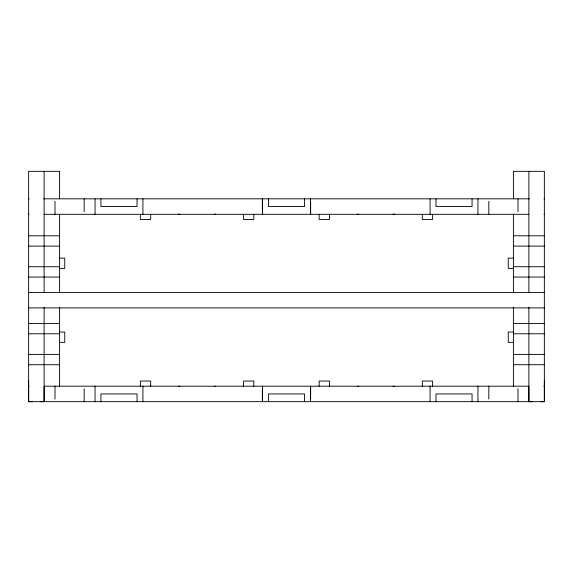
<?xml version="1.0" encoding="UTF-8"?>
<svg xmlns="http://www.w3.org/2000/svg" width="573" height="573" viewBox="0 0 573 573"><rect width="100%" height="100%" fill="white"/><g stroke="black" fill="none" stroke-linecap="round" stroke-linejoin="round"><path stroke-width="0.86" d="M28.65 381.045L28.65 401.673L544.35 401.673L544.35 381.045M40.253 401.673L44.121 401.673L44.121 307.393M532.747 401.673L528.879 401.673L528.879 307.393M28.65 214.238L29.022 214.302M544.35 214.238L543.978 214.302M28.65 198.831L29.022 198.831M43.469 198.831L529.531 198.831M543.978 198.831L544.35 198.831M44.121 214.302L528.879 214.302M28.65 235.79L59.592 235.79M513.408 235.79L544.35 235.79M28.65 246.104L59.592 246.104M513.408 246.104L544.35 246.104M59.592 258.137L64.749 258.137L64.749 268.451L59.47 268.451M513.408 258.137L508.251 258.137L508.251 268.451L513.53 268.451M28.65 266.731L59.592 266.731M513.408 266.731L544.35 266.731M28.65 277.046L59.592 277.046M513.408 277.046L544.35 277.046M28.65 292.438L544.35 292.438M28.65 307.909L544.35 307.909M28.65 323.459L59.592 323.459M513.408 323.459L544.35 323.459M59.47 332.054L64.749 332.054L64.749 342.368L59.592 342.368M513.53 332.054L508.251 332.054L508.251 342.368L513.408 342.368M28.65 333.773L59.592 333.773M513.408 333.773L544.35 333.773M28.65 354.401L59.592 354.401M513.408 354.401L544.35 354.401M28.65 364.715L59.592 364.715M513.408 364.715L544.35 364.715M28.65 386.266L29.022 386.202M543.978 386.202L544.35 386.266M32.518 401.673L28.65 401.673L28.65 171.327L59.592 171.327L59.592 198.688M540.482 401.673L544.35 401.673L544.35 171.327L513.408 171.327L513.408 198.688M528.879 171.327L528.879 292.216M528.879 401.673L528.879 386.202L44.121 386.202L44.121 401.673M517.999 198.831L517.999 211.724M517.999 388.781L517.999 401.673M513.408 214.302L513.408 292.438M513.408 307.264L513.408 386.202M488.833 201.41L488.833 214.302M488.833 386.202L488.833 399.095M477.954 198.831L477.954 214.302M477.954 386.202L477.954 401.673M472.066 198.831L472.066 206.566L435.967 206.566L435.967 198.831M472.066 401.673L472.066 393.938L435.967 393.938L435.967 401.673M432.615 214.302L432.615 219.459L422.301 219.459L422.301 214.302M432.615 386.202L432.615 381.045L422.301 381.045L422.301 386.202M430.079 198.831L430.079 214.302M430.079 386.202L430.079 401.673M329.475 214.302L329.475 219.459L319.161 219.459L319.161 214.302M329.475 386.202L329.475 381.045L319.161 381.045L319.161 386.202M310.652 201.41L310.652 214.302M310.652 386.202L310.652 399.095M310.437 198.831L310.437 214.302M310.437 386.202L310.437 401.673M304.55 198.831L304.55 206.566L268.451 206.566L268.451 198.831M304.55 401.673L304.55 393.938L268.451 393.938L268.451 401.673M262.563 198.831L262.563 214.302M262.563 386.202L262.563 401.673M262.348 198.831L262.348 211.724M262.348 388.781L262.348 401.673M253.839 214.302L253.839 219.459L243.525 219.459L243.525 214.302M253.839 386.202L253.839 381.045L243.525 381.045L243.525 386.202M150.699 214.302L150.699 219.459L140.385 219.459L140.385 214.302M150.699 386.202L150.699 381.045L140.385 381.045L140.385 386.202M142.921 198.831L142.921 214.302M142.921 386.202L142.921 401.673M137.033 198.831L137.033 206.566L100.934 206.566L100.934 198.831M137.033 401.673L137.033 393.938L100.934 393.938L100.934 401.673M95.046 198.831L95.046 214.302M95.046 386.202L95.046 401.673M84.167 198.831L84.167 211.724M84.167 388.781L84.167 401.673M59.592 214.302L59.592 292.438M59.592 307.264L59.592 386.202M55.001 201.41L55.001 214.302M55.001 386.202L55.001 399.095M44.121 171.327L44.121 292.216M394.503 214.03A3.868 3.868 0 0 1 393.078 214.302M358.698 214.302A3.868 3.868 0 0 1 357.273 214.03M215.727 214.03A3.868 3.868 0 0 1 214.302 214.302M179.922 214.302A3.868 3.868 0 0 1 178.497 214.03M357.273 386.474A3.868 3.868 0 0 1 358.698 386.202M393.078 386.202A3.868 3.868 0 0 1 394.503 386.474M178.497 386.474A3.868 3.868 0 0 1 179.922 386.202M214.302 386.202A3.868 3.868 0 0 1 215.727 386.474"/></g></svg>
